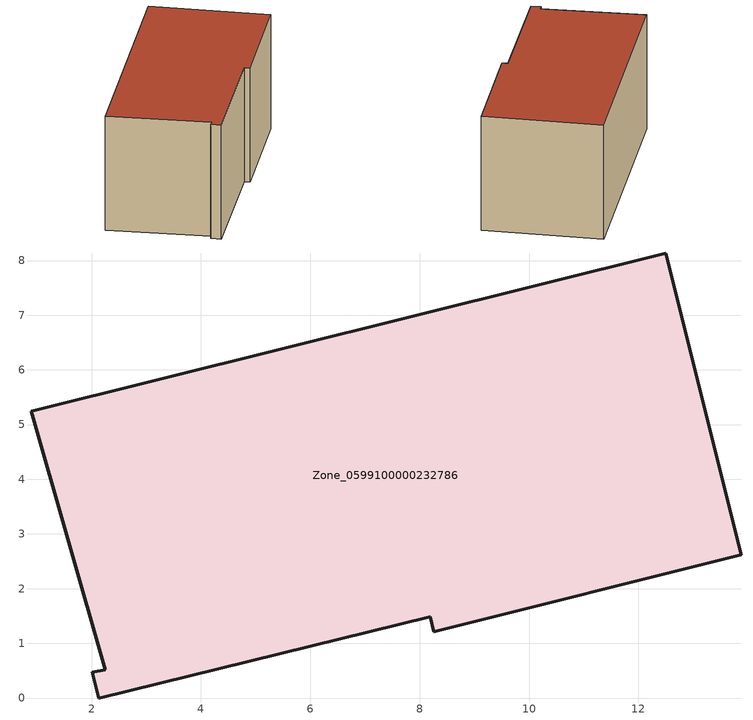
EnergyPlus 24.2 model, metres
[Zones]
Zone_0599100000232786
 floor ground (C_G): 8.19,1.49 2.13,0 2.01,0.47 2.25,0.52 0.9,5.24 12.5,8.14 13.88,2.62 8.26,1.21 z0
 wall outside (C_F): 13.88,2.62 12.5,8.14 0.9,5.24 2.25,0.52 2.01,0.47 2.13,0 8.19,1.49 8.26,1.21 13.88,2.62 z0:5.75
 roof outside (C_R): 2.13,0 8.19,1.49 8.26,1.21 13.88,2.62 12.5,8.14 0.9,5.24 2.25,0.52 2.01,0.47 z5.75
[BUILDING]
Pand.0599100000232786: North Axis=0; Terrain=City; Loads Convergence Tolerance Value=0.04; Temperature Convergence Tolerance Value=0.4; Solar Distribution=FullExterior; Maximum Number of Warmup Days=25; Minimum Number of Warmup Days=1
[Site:Location]
Rotterdam.The.Hague.AP_ZH_NLD Design_Conditions: Latitude=51.96; Longitude=4.45; Time Zone=1; Elevation=-4.5
[SITE:GROUNDTEMPERATURE:BUILDINGSURFACE]
18, 18, 18, 18, 18, 18, 18, 18, 18, 18, 18, 18
[MATERIAL] Thermal Absorptance=0.9; Solar Absorptance=0.7; Visible Absorptance=0.7
Name | Roughness | Thickness | Conductivity | Density | Specific Heat
G.TI.1975-1991 | MediumSmooth | 0.15 | 0.288461 | 540 | 1210
F.TI.1975-1991 | Rough | 0.3 | 0.230769 | 1920 | 840
R.TI.1975-1991 | MediumRough | 0.2 | 0.153846 | 1500 | 1000
[CONSTRUCTION]
C_G: G.TI.1975-1991
C_F: F.TI.1975-1991
C_R: R.TI.1975-1991
[ZONE]
Zone_0599100000232786: Type=1; Multiplier=1; Ceiling Height=Autocalculate; Volume=Autocalculate; Floor Area=autocalculate; Part of Total Floor Area=Yes
[ZONEINFILTRATION:DESIGNFLOWRATE]
Infil_Zone_0599100000232786: Zone or ZoneList or Space or SpaceList=Zone_0599100000232786; Schedule=AlwaysOn; Design Flow Rate Calculation Method=Flow/Area; Flow Rate per Floor Area=0.003; Constant Term Coefficient=1; Temperature Term Coefficient=0; Velocity Term Coefficient=0; Velocity Squared Term Coefficient=0
[HVACTEMPLATE:ZONE:IDEALLOADSAIRSYSTEM]
Zone_0599100000232786: Maximum Heating Supply Air Temperature=50; Minimum Cooling Supply Air Temperature=13; Maximum Heating Supply Air Humidity Ratio=0.0156; Minimum Cooling Supply Air Humidity Ratio=0.0077; Heating Limit=NoLimit; Cooling Limit=NoLimit; Dehumidification Control Type=ConstantSensibleHeatRatio; Cooling Sensible Heat Ratio=0.7; Dehumidification Setpoint=60; Humidification Control Type=None; Humidification Setpoint=30; Outdoor Air Method=None; Outdoor Air Flow Rate per Person=0.00944; Outdoor Air Flow Rate per Zone Floor Area=0; Outdoor Air Flow Rate per Zone=0; Demand Controlled Ventilation Type=None; Outdoor Air Economizer Type=NoEconomizer; Heat Recovery Type=None; Sensible Heat Recovery Effectiveness=0.7; Latent Heat Recovery Effectiveness=0.65
[ZONECONTROL:THERMOSTAT]
ThermostatControl_Zone_0599100000232786: Zone or ZoneList=Zone_0599100000232786; Control Type Schedule=DualSetpointControlType; Control 1=Thermostat_Zone_0599100000232786; Temperature Difference Between Cutout And Setpoint=0
[THERMOSTATSETPOINT:DUALSETPOINT]
Thermostat_Zone_0599100000232786: Heating Setpoint Temperature Schedule=HeatingSetpoint_Zone_0599100000232786; Cooling Setpoint Temperature Schedule=CoolingSetpoint_Zone_0599100000232786
[SCHEDULE:COMPACT]
HeatingSetpoint_Zone_0599100000232786: Through: 12/31, For: AllDays, Until: 24:00, 21
CoolingSetpoint_Zone_0599100000232786: Through: 12/31, For: AllDays, Until: 24:00, 24
DualSetpointControlType: Through: 12/31, For: AllDays, Until: 24:00, 4
AlwaysOn: Through: 12/31, For: AllDays, Until: 24:00, 1
